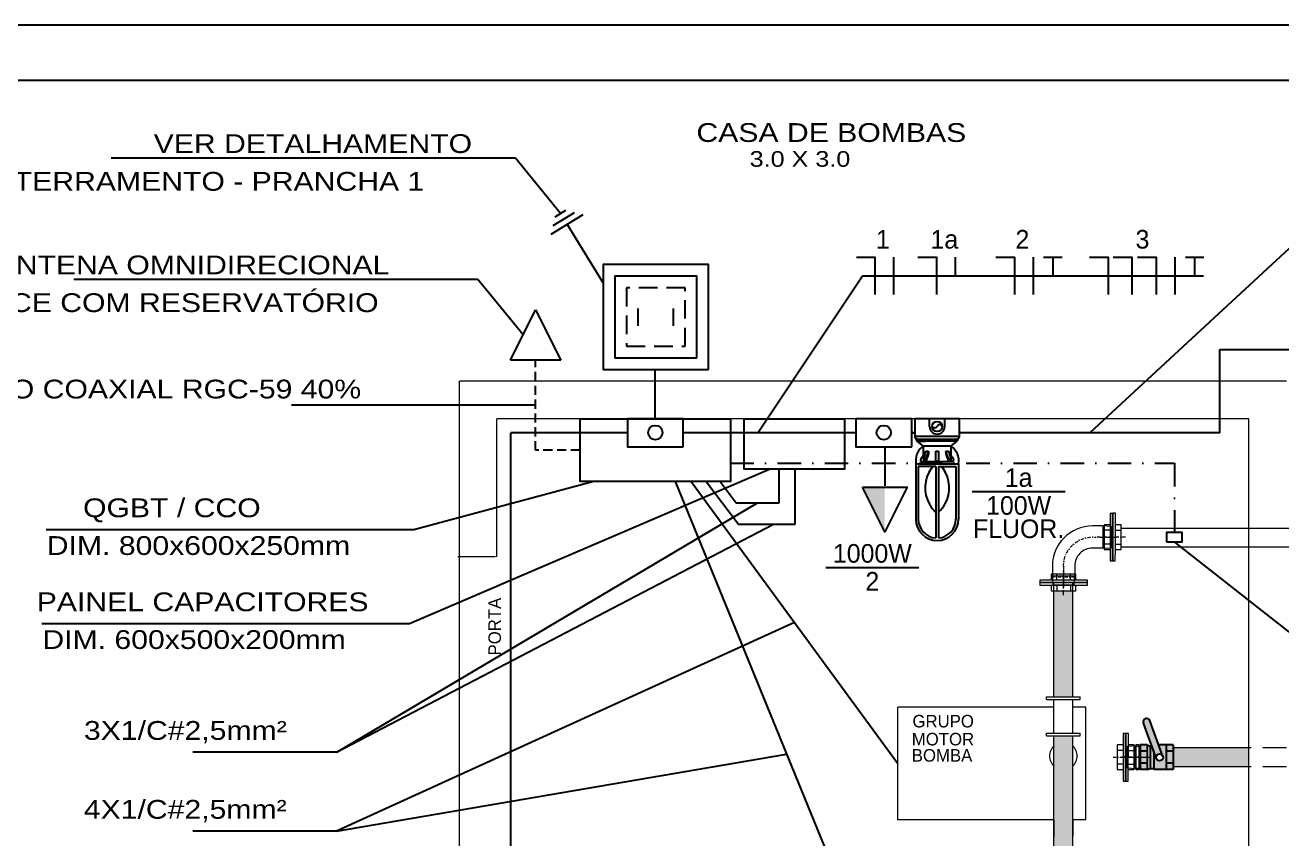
# Model space of a CAD drawing. Header units: millimetres. Extents: x 100 to 940, y 100 to 694.
# Drawn here: x 273.5 to 614.6, y 473.2 to 693.9 of the extents above; entities that cross this region are included whole.
import ezdxf
from ezdxf.enums import TextEntityAlignment as Align

# ---------------------------------------------------------------- set-up
doc = ezdxf.new("R2010")
doc.units = ezdxf.units.MM
for name, pattern in [('DASHDOT', [25.4, 12.7, -6.35, 0, -6.35]), ('DASHED', [0.75, 0.5, -0.25]), ('HIDDEN', [9.524999999999999, 6.35, -3.175])]:
    doc.linetypes.add(name, pattern=pattern)
for name, color, linetype, lineweight in [('BAR-EIXOS', 8, 'DASHDOT', 13), ('LINVISTA', 2, 'Continuous', 13), ('PAREDE', 2, 'Continuous', 13), ('PROJECAO', 13, 'HIDDEN', 13), ('REG120-160', 4, 'Continuous', 13), ('REG60-100', 7, 'Continuous', 13), ('tupy', 7, 'Continuous', 13)]:
    doc.layers.add(name, color=color, linetype=linetype, lineweight=lineweight)
for name, color, linetype in [('ELE', 7, 'Continuous'), ('ELETRICA', 5, 'Continuous'), ('TXT', 2, 'Continuous')]:
    doc.layers.add(name, color=color, linetype=linetype)
doc.styles.add('ACAD', font='ACADFON1.SHX')
doc.styles.add('REGUA100', font='ROMNS850', dxfattribs={"width": 1.2})
doc.styles.add('REGUA120', font='ROMNS850', dxfattribs={"width": 1.2})
doc.styles.add('REGUA80', font='ROMNS850')

# ---------------------------------------------------------------- blocks, each defined once
blk = doc.blocks.new('32110')
at = {"layer": 'tupy'}
for p, q in [((-49.3, 0), (49.3, 0)), ((-27.38888888888889, 0), (-27.38888888888889, 23.5)), ((27.38888888888889, 0), (27.38888888888889, 23.5))]:
    blk.add_line(p, q, dxfattribs=at)
at = {"layer": 'tupy', "color": 1, "linetype": 'DASHDOT'}
blk.add_line((0, 40.25), (0, -26.75), dxfattribs=at)
at = {"layer": 'tupy'}
blk.add_lwpolyline([(-49.3, 0), (-49.3, 23.5), (49.3, 23.5), (49.3, 0), (94.99999999999999, 0), (94.99999999999999, -10), (-95, -10), (-95, 0)], close=True, dxfattribs=at)
blk = doc.blocks.new('310')
at = {"layer": 'tupy'}
for points in [[(-243.65, -156.5), (-243.65, -115.57, -0.4142135623730948), (-83.63, 44.45000000000002), (-42.7, 44.45000000000002)], [(-154.75, -156.5), (-154.75, -115.57, -0.4142135623730958), (-83.63, -44.45000000000002), (-42.70000000000001, -44.45000000000002)]]:
    blk.add_lwpolyline(points, format="xyb", dxfattribs=at)
at = {"layer": 'tupy', "color": 1, "linetype": 'DASHDOT'}
blk.add_lwpolyline([(-199.2, -199.2), (-199.2, -115.57, -0.4142135623730948), (-83.63, 0), (0, 0)], format="xyb", dxfattribs=at)
at = {"layer": 'tupy'}
for points in [[(-9.200000000000003, 42.46299999999999), (-9.200000000000003, -42.46299999999999), (-42.7, -44.86816990291263), (-42.7, 44.86816990291263)], [(-156.737, -190), (-241.663, -190), (-244.0681699029126, -156.5), (-154.3318300970874, -156.5)]]:
    blk.add_lwpolyline(points, close=True, dxfattribs=at)
at = {"layer": 'tupy', "color": 6, "linetype": 'DASHDOT'}
for points in [[(-39, -44.60252427184466), (-39, 44.60252427184466)], [(-243.8025242718447, -160.2), (-154.5974757281554, -160.2)]]:
    blk.add_lwpolyline(points, dxfattribs=at)
blk = doc.blocks.new('POT')
at = {"layer": 'TXT', "color": 7}
blk.add_line((-0.5, 0.6000000000000001), (0.5, 0.6000000000000001), dxfattribs=at)
at = {"layer": 'TXT', "color": 3, "style": 'ACAD'}
for tag, p in [('CIRCUITO', (0, 0.7000000000000001)), ('POTENCIA', (0, 0.3)), ('LAMPADA', (0, 0))]:
    blk.add_attdef(tag, text='', height=0.2, dxfattribs=at).set_placement(p, align=Align.CENTER)

msp = doc.modelspace()

# ---------------------------------------------------------------- hatches: boundary and pattern name
at = {"layer": 'BAR-EIXOS'}
h = msp.add_hatch(color=0, dxfattribs=at)
h.set_gradient(color1=(0, 0, 15), one_color=1, tint=1, name='CYLINDER')
h.paths.add_polyline_path([(552.7176476912119, 540.4143863324265), (557.8181739837413, 540.4143863324265), (557.8181739837413, 511.6502615647576), (552.7176476912416, 511.6502615647576)])
h.paths.add_polyline_path([(556.9066256664483, 539.2975658719212), (556.9066256664483, 520.3527539282486), (553.0812309470483, 520.3527539282486), (553.0812309470483, 539.2975658719212)], flags=24)
h = msp.add_hatch(color=0, dxfattribs=at)
h.set_gradient(color1=(0, 0, 15), one_color=1, tint=1, name='CYLINDER')
h.paths.add_polyline_path([(552.7176476912416, 492.907804227851, 0.005129441925871597), (552.7743202055998, 492.8560585562894, -0.005129441927331818), (552.7176476912268, 492.9078042278659), (552.7176476912268, 501.1268786530909), (557.8181739837561, 501.1268786530909), (557.8181739837561, 498.3801510457174, 0.005129441925871597), (557.761501469398, 498.431896717279, -0.005129441925871597), (557.8181739837561, 498.3801510457174), (557.818173983771, 437.4811694196753), (552.7176476912416, 437.4811694196753)])
h.paths.add_polyline_path([(557.0639152907689, 466.9892144570163), (557.0639152907689, 448.0444025133438), (553.2385205713986, 448.0444025133438), (553.2385205713986, 466.9892144570163)], flags=24)
h = msp.add_hatch(color=0, dxfattribs=at)
h.set_gradient(color1=(0, 0, 15), rotation=90.00000000000003, one_color=1, tint=1, name='CYLINDER')
h.paths.add_polyline_path([(605.5931035904167, 497.8373972145811), (605.5931035904167, 492.7368709220493), (585.1100060656144, 492.7368709220493), (585.1100060655971, 497.8373972145959)])
at = {"layer": 'tupy'}
h = msp.add_hatch(color=1, dxfattribs=at)
h.set_gradient(color1=(0, 0, 255), one_color=1, tint=1, name='SPHERICAL')
h.paths.add_polyline_path([(577.0103238251097, 504.5918520492993, -0.9986783288312079), (578.7782129123751, 505.2367752440309, -1112.440647864112), (578.777043525771, 505.2399500079098, -0.001560197880161215), (578.7790658528055, 505.2344371298288), (582.2452495131121, 495.6936231558341, 0.793068486492871), (580.4610349299502, 495.2762448152384, 1), (582.3428861319554, 495.2762448152384, 0.115406363485799), (582.2452495131121, 495.6936231558341), (581.1538567267561, 498.6977269678642), (583.153446556967, 498.6977269678642), (583.153446556967, 498.1979848788842), (583.1252344845357, 498.1959593616634), (583.1252344845357, 492.4203954160567), (583.153446556967, 492.418369898836), (583.153446556967, 491.979036266727), (579.8376349112677, 491.979036266727), (579.8376349113272, 496.809561275243)])
h = msp.add_hatch(color=1, dxfattribs=at)
h.set_gradient(color1=(0, 0, 255), one_color=1, tint=1, name='SPHERICAL')
h.paths.add_polyline_path([(585.1100060656144, 493.7307029089184), (585.1100060656144, 491.979036266727), (583.153446556967, 491.979036266727), (583.153446556967, 493.7307029089184)])
h.paths.add_polyline_path([(585.1100060656144, 495.30817738887), (585.1100060656144, 493.7307029089184), (583.153446556967, 493.7307029089184), (583.153446556967, 495.30817738887)])
h.paths.add_polyline_path([(583.153446556967, 495.30817738887), (583.153446556967, 496.9782859782915), (585.1100060656144, 496.9782859782915), (585.1100060656144, 495.30817738887)])
h.paths.add_polyline_path([(583.153446556967, 496.9782859782915), (583.153446556967, 498.6977269678642), (585.1100060656144, 498.6977269678642), (585.1100060656144, 496.9782859782915)])
h.paths.add_polyline_path([(576.1517517974132, 498.6977269678642), (578.0095847095022, 498.6977269678642), (578.0095847095615, 496.9782859782915), (576.1517517974132, 496.9782859782915)])
h.paths.add_polyline_path([(576.1954667146267, 496.9782859782915), (578.0095847095615, 496.9782859782915), (578.0095847096259, 495.3281603671535), (576.1954667146267, 495.3281603671535)])
h.paths.add_polyline_path([(576.1954667146267, 495.3281603671535), (578.0095847096259, 495.3281603671535), (578.0095847096852, 493.7307029089184), (576.1954667146267, 493.7307029089184)])
h.paths.add_polyline_path([(576.1517517974132, 491.979036266727), (576.1517517974132, 493.7307029089184), (578.0095847096852, 493.7307029089184), (578.0095847097496, 491.979036266727)])
h = msp.add_hatch(color=1, dxfattribs=at)
h.set_gradient(color1=(0, 0, 255), one_color=1, tint=1, name='SPHERICAL')
h.paths.add_polyline_path([(579.8376349112677, 492.2758833764116), (578.8048625705069, 492.2811777638977), (578.8048625705069, 498.3108166796571), (579.2922278876923, 498.3108166796571), (579.8376349113272, 496.809561275243)])

# ---------------------------------------------------------------- linework, layer by layer
for p, q in [((406.5678826344393, 657.8248815725119), (296.8475954296682, 657.8248815725119)), ((418.8249237082757, 642.8039100597098), (406.5678826344393, 657.8248815725119)), ((620.193338630878, 636.6448216496166), (562.4133706258315, 583.279248904288)), ((396.4081978514603, 624.9044894236711), (286.6879106466893, 624.9044894236711)), ((408.6652389252969, 609.883517910869), (396.4081978514603, 624.9044894236711)), ((472.3555068582312, 583.3094665616476), (500.7251332206062, 625.9303053594587)), ((500.7251332206062, 625.9303053594587), (593.3444470827951, 625.9303053594587)), ((412.0655897869815, 590.8392731835445), (345.7779479800972, 590.8392731835445)), ((527.0835461135373, 587.0966073338008), (514.964695642474, 587.0966073338008)), ((514.964695642474, 587.0966073338008), (514.964695642474, 582.3248099608543)), ((518.9790648610021, 585.051551316859), (518.9790648610021, 587.0966073338008)), ((523.0691768950092, 585.051551316859), (523.0691768950092, 587.0966073338008)), ((527.0835461135373, 582.3248099608543), (527.0835461135373, 587.0966073338008)), ((527.0835461135373, 582.3248099608543), (514.964695642474, 582.3248099608543)), ((515.5706381659343, 581.0371820983308), (514.964695642474, 582.3248099608543)), ((517.274851513592, 579.6738114203285), (515.5706381659343, 581.0371820983308)), ((515.5706381659343, 581.0371820983308), (517.880794037176, 581.0371820983308)), ((515.6463809814134, 581.6431246219149), (526.4018607744742, 581.6431246219149)), ((526.4776035899533, 581.0371820983308), (517.848902325187, 581.0371820983308)), ((524.773390242543, 579.6738114203285), (526.4776035899533, 581.0371820983308)), ((526.4776035899533, 581.0371820983308), (527.0835461135373, 582.3248099608543)), ((506.809851741752, 579.5223257894944), (506.809851741752, 568.9183316272675)), ((524.773390242543, 579.6738114203285), (517.274851513592, 579.6738114203285)), ((517.274851513592, 576.9470700643238), (517.274851513592, 579.6738114203285)), ((517.274851513592, 576.2653847252608), (517.9565368524077, 578.3104407423261)), ((517.9565368524077, 576.2653847252608), (518.6382221915944, 578.3104407423261)), ((517.9565368524077, 578.3104407423261), (518.6382221915944, 578.3104407423261)), ((518.6382221915944, 577.6287554032631), (517.9565368524077, 575.5836993863214)), ((518.6382221915944, 578.3104407423261), (518.6382221915944, 577.6287554032631)), ((520.683278208536, 575.5836993863214), (520.683278208536, 578.3104407423261)), ((520.683278208536, 578.3104407423261), (521.3649635474753, 578.3104407423261)), ((521.3649635474753, 578.3104407423261), (521.3649635474753, 575.5836993863214)), ((524.0917049034801, 576.2653847252608), (523.4100195645408, 578.3104407423261)), ((523.4100195645408, 578.3104407423261), (523.4100195645408, 577.6287554032631)), ((523.4100195645408, 578.3104407423261), (524.0917049034801, 578.3104407423261)), ((523.4100195645408, 577.6287554032631), (524.0917049034801, 575.5836993863214)), ((524.0917049034801, 578.3104407423261), (524.773390242543, 576.2653847252608)), ((524.773390242543, 579.6738114203285), (524.773390242543, 576.9470700643238)), ((475.7513897567356, 573.4952038870625), (377.8334747482148, 531.47277288451)), ((515.2297954966502, 575.5836993863214), (515.2297954966502, 574.9020140473821)), ((515.2297954966502, 574.9020140473821), (515.2297954966502, 559.9049365893561)), ((515.2297954966502, 574.9020140473821), (526.8184462594847, 574.9020140473821)), ((515.9114808354659, 574.2203287083191), (515.9114808354659, 559.9049365893561)), ((520.683278208536, 574.2203287083191), (515.9114808354659, 574.2203287083191)), ((516.593166174529, 575.5836993863214), (525.4550755814823, 575.5836993863214)), ((517.274851513592, 576.2653847252608), (517.274851513592, 575.5836993863214)), ((517.9565368524077, 576.2653847252608), (517.274851513592, 576.2653847252608)), ((517.274851513592, 575.5836993863214), (517.9565368524077, 575.5836993863214)), ((517.9565368524077, 575.5836993863214), (517.9565368524077, 576.2653847252608)), ((521.3649635474753, 575.5836993863214), (520.683278208536, 575.5836993863214)), ((520.683278208536, 574.2203287083191), (520.683278208536, 554.8036706211919)), ((521.3649635474753, 574.2203287083191), (521.3649635474753, 554.8036706211919)), ((521.3649635474753, 574.2203287083191), (526.1367609204217, 574.2203287083191)), ((524.0917049034801, 576.2653847252608), (524.773390242543, 576.2653847252608)), ((524.0917049034801, 575.5836993863214), (524.0917049034801, 576.2653847252608)), ((524.773390242543, 575.5836993863214), (524.0917049034801, 575.5836993863214)), ((524.773390242543, 576.2653847252608), (524.773390242543, 575.5836993863214)), ((526.1367609204217, 574.2203287083191), (526.1367609204217, 559.9049365893561)), ((526.8184462594847, 574.9020140473821), (526.8184462594847, 559.9049365893561)), ((427.8490891210501, 570.0948530253779), (379.0245259317538, 556.9816222296948)), ((358.1444702212175, 496.7018185790045), (472.3087155560998, 564.3166412992327)), ((379.0245259317538, 556.9816222296948), (279.2351312783413, 556.9816222296948)), ((358.0454877025458, 496.7018185790045), (476.6484597900086, 558.5384295730876)), ((585.4046991835821, 553.6573442043899), (624.4621806638444, 522.9325678587719)), ((377.8334747482148, 531.47277288451), (278.0440800948021, 531.47277288451)), ((482.3358308553105, 531.8409058314267), (358.0172539621219, 475.2901724206741)), ((582.3009559453718, 495.5402888956054), (578.7790658528055, 505.2344371298288)), ((580.5322139176117, 494.8977038150758), (577.0103238251097, 504.5918520492993)), ((578.0095847097496, 498.6977269678642), (576.1517517974132, 498.6977269678642)), ((576.1517517974132, 498.6977269678642), (576.1517517974132, 491.979036266727)), ((578.0095847095022, 498.6977269678642), (578.0095847097496, 491.979036266727)), ((578.0095847097496, 498.6977269678642), (578.8089590775406, 498.3221606234512)), ((578.8008001907568, 498.3108166796571), (579.2922278877071, 498.3108166796571)), ((578.8048625705069, 498.3240852663679), (578.8048625705069, 492.2795002240192)), ((585.1100060656144, 498.6977269678642), (581.1538567267858, 498.6977269678642)), ((583.153446556967, 498.6977269678642), (583.153446556967, 491.979036266727)), ((585.1100060656144, 498.6977269678642), (585.1100060656144, 491.979036266727)), ((358.1444702212175, 496.7018185790045), (319.0553057376015, 496.7018185790045)), ((358.0172539621219, 475.2901724206741), (480.175761864247, 496.1372217837363)), ((578.0095847097496, 496.9782859782915), (576.1517517974132, 496.9782859782915)), ((579.8376349113272, 496.809561275441), (579.8376349112677, 491.979036266727)), ((585.1100060656144, 496.9782859782915), (583.153446556967, 496.9782859782915)), ((578.0095847097496, 493.7307029089184), (576.1517517974132, 493.7307029089184)), ((578.0478655337114, 491.979036266727), (576.1517517974132, 491.979036266727)), ((578.023764605659, 491.9694702316658), (578.8090351191585, 492.2811563738159)), ((578.8090351191585, 492.2811563738159), (579.8376349112677, 492.2758833764116)), ((585.1100060656144, 491.979036266727), (579.8376349112677, 491.979036266727)), ((585.1100060656144, 493.7307029089184), (583.153446556967, 493.7307029089184)), ((358.1162364807936, 475.2901724206741), (319.0270719971776, 475.2901724206741))]:
    msp.add_line(p, q)
at = {"color": 4}
for p, q in [((405.2648880636124, 603.0828161874999), (412.0655897869815, 616.6842196342382)), ((412.0655897869815, 616.6842196342382), (418.8662915103506, 603.0828161874999)), ((412.0655897869815, 603.0828161874999), (405.2648880636124, 603.0828161874999)), ((418.8662915103506, 603.0828161874999), (412.0655897869815, 603.0828161874999))]:
    msp.add_line(p, q, dxfattribs=at)
at = {"color": 5}
for p, q in [((597.7431951381255, 583.279248904288), (597.7431951381255, 605.9253312795603)), ((597.7431951381255, 605.9253312795603), (677.2567465746312, 605.9253312795603)), ((444.5346906469811, 587.0966073338008), (444.5345211230522, 600.4649782437043)), ((436.9604091026129, 583.3094665616476), (405.3591926614964, 583.3094665616476)), ((405.3591926614964, 430.6030517716847), (405.3591926614964, 583.3094665616476)), ((498.9634059487352, 583.3094665616476), (452.1089721913493, 583.3094665616476)), ((514.1119690374717, 583.3094665616476), (514.964695642474, 583.3094665616476)), ((514.9646956424738, 583.279248904288), (514.1119690374717, 583.279248904288)), ((597.7431951381255, 583.279248904288), (527.0835461135373, 583.279248904288)), ((478.1800834090797, 564.3166412992327), (478.1800834090797, 573.4952038870625)), ((482.5225941134253, 558.5384295730876), (482.5225941134253, 573.4952038870625)), ((458.3218992491405, 570.0948530253779), (467.0756085203967, 558.5384295730876)), ((462.1003699396481, 570.0948530253779), (466.4373477031201, 564.3166412992327)), ((466.4373477031201, 564.3166412992327), (478.1800834090797, 564.3166412992327)), ((467.0756085203967, 558.5384295730876), (482.5225941134253, 558.5384295730876))]:
    msp.add_line(p, q, dxfattribs=at)
at = {"color": 4, "linetype": 'DASHED', "ltscale": 5}
for p, q in [((412.0655897869815, 578.5957301795893), (412.0655897869815, 603.0828161874999)), ((424.1325854768738, 578.5957301795893), (412.0655897869815, 578.5957301795893))]:
    msp.add_line(p, q, dxfattribs=at)
at = {"color": 2, "linetype": 'DASHDOT', "ltscale": 0.5}
for p, q in [((464.9367958170885, 575.1214471919682), (585.4046991835821, 575.1214471919682)), ((585.4046991835821, 575.1214471919682), (585.4046991835821, 556.3776248937376))]:
    msp.add_line(p, q, dxfattribs=at)
at = {"color": 5, "ltscale": 5}
for p, q in [((449.9682442652377, 570.0948530253779), (510.3832794632564, 422.1795905420947)), ((454.2883822473644, 570.0948530253779), (510.3832794632564, 493.5869586374754))]:
    msp.add_line(p, q, dxfattribs=at)
for points in [[(100, 100), (940.0000000000001, 100), (940.0000000000001, 693.939393939394), (100, 693.939393939394)], [(150.0000000000001, 679), (925.0000000000001, 679), (925.0000000000001, 115), (150.0000000000001, 115)], [(424.1325854768738, 587.0966073338008), (464.9367958170885, 587.0966073338008), (464.9367958170885, 570.0948530253779), (424.1325854768738, 570.0948530253779)], [(468.6734950046594, 587.0966073338008), (495.8763018981359, 587.0966073338008), (495.8763018981359, 573.4952038870625), (468.6734950046594, 573.4952038870625)]]:
    msp.add_lwpolyline(points, close=True)
msp.add_lwpolyline([(500.7504265064059, 568.6065397546528), (512.8692769773454, 568.6065397546528), (506.809851741752, 556.4876892835894), (500.7504265064059, 568.6065397546528)])
at = {"color": 2}
msp.add_lwpolyline([(583.3644886665713, 553.6573442043899), (583.3644886665713, 556.3776248937376), (587.4449097005928, 556.3776248937376), (587.4449097005928, 553.6573442043899)], close=True, dxfattribs=at)
for centre, radius in [((521.0241208780676, 585.051551316859), 1.363370677992414), ((581.4019605309528, 495.2762448152384), 0.9409256010026125)]:
    msp.add_circle(centre, radius)
for centre, radius, start, end in [((521.0241208780676, 585.051551316859), 2.045056016988621, 180, 0), ((520.3424355388809, 585.5639752798719), 0.8528031539161176, 216.9322433420775, 323.0677566579224), ((521.7058062170067, 584.8332514104253), 0.7157861066960072, 17.75691524125553, 162.2430847587445), ((515.6463809814134, 582.3248099608543), 0.6816853389962071, 180, 270), ((526.4018607744742, 582.3248099608543), 0.6816853389962071, 270, 0), ((519.6607502000652, 575.924542055853), 4.44404470157513, 122.4711922908361, 184.3987053550228), ((517.6156941831234, 575.924542055853), 1.077839159385888, 108.434948822852, 198.434948822859), ((522.2170702213041, 575.7541207210872), 4.679609730371636, 349.5085229876462, 56.88865803956058), ((524.4325475730116, 575.924542055853), 1.077839159385684, 341.5650511771411, 71.56505117714799), ((526.8660088123493, 568.4024448694094), 9.099433989973045, 144.7687138301417, 208.9705095437191), ((518.9016034217802, 574.7151411873964), 1.188949910662915, 296.5650511772163, 335.4066001078003), ((523.155319937088, 574.7151411873964), 1.188949910662448, 204.5933998921998, 243.4349488230172), ((515.1909145467664, 568.4024448694094), 9.099433989971857, 331.0294904562797, 35.23128616985829), ((526.8660088123493, 568.4024448694094), 9.099433989972027, 208.9705095437191, 227.1982896009282), ((517.8485638884895, 566.7040472674613), 5.955017005148427, 306.936853476038, 332.9408363024504), ((521.0241208780676, 559.9049365893561), 5.79432538146771, 180, 0), ((521.0241208780676, 559.9049365893561), 5.112640042471256, 180, 266.1774462706769), ((521.028461679558, 562.8797265530311), 1.063429128834083, 223.4125593960923, 239.9999999998945), ((521.028461679558, 562.8797265530311), 1.063429128834083, 288.4472193482571, 316.5874406039077), ((521.0241208780676, 559.9049365893561), 5.112640042471493, 273.8225537293231, 0), ((577.8946948389279, 504.9131445895962), 0.9409256010026122, 19.96611476779233, 199.9661147677923)]:
    msp.add_arc(centre, radius, start, end)
for points in [[(506.809851741752, 568.6065397546528), (506.809851741752, 556.4876892835894), (500.7504265064059, 568.6065397546528), (506.809851741752, 568.6065397546528)], [(506.809851741752, 568.6065397546528), (506.809851741752, 556.4876892835894), (500.7504265064059, 568.6065397546528)], [(500.7504265064059, 568.1609034728492), (506.809851741752, 568.1609034728492), (506.809851741752, 568.1609034728492)], [(506.809851741752, 568.6065397546528), (506.809851741752, 568.6065397546528), (506.809851741752, 568.6065397546528), (506.809851741752, 556.4876892835894)]]:
    msp.add_solid(points)
at = {"layer": 'ELE', "color": 7}
for points in [[(416.2680982586012, 637.2325190249793), (424.9511406056893, 642.5866061964641)], [(416.8229241210987, 639.5720406113462), (422.6116190191986, 643.1414320590853)], [(417.3777499837198, 641.9115621977132), (420.2720974328316, 643.6962579217064)], [(430.4254459136751, 623.9906516411635), (420.6096194322071, 639.9095626107218)], [(499.0961598130567, 630.9798263891612), (504.1456808426355, 630.9798263891612), (504.1456808426355, 620.8807843298798)], [(509.1952018722143, 630.9798263891612), (509.1952018722143, 625.9303053594587)], [(515.792258084161, 630.9798263891612), (520.8417791137399, 630.9798263891612), (520.8417791137399, 620.8807843298798)], [(525.8913001433186, 630.9798263891612), (525.8913001433186, 625.9303053594587)], [(536.9766935161937, 630.9798263890992), (542.0262145457725, 630.9798263890992), (542.0262145457725, 620.880784329818)], [(547.0757355753512, 630.9798263890992), (547.0757355753512, 625.9303053593968)], [(549.9236928493139, 630.9798263890992), (554.9732138790164, 630.9798263890992)], [(552.4484533641652, 630.9798263890992), (552.4484533641652, 625.9303053593968)], [(562.393741570285, 630.9798263890377), (567.4432625998638, 630.9798263890377), (567.4432625998638, 620.8807843297564)], [(568.8315931826758, 630.9798263890374), (573.8811142122546, 630.9798263890374), (573.8811142122546, 620.8807843297561)], [(575.4357760836933, 630.9798263890374), (580.485297113272, 630.9798263890374), (580.485297113272, 620.8807843297561)], [(585.5348181428509, 630.9798263890374), (585.5348181428509, 625.930305359335)], [(588.3827754168134, 630.9798263890374), (593.4322964465159, 630.9798263890374)], [(590.9075359316646, 630.9798263890374), (590.9075359316646, 625.930305359335)], [(509.1952018722143, 625.9303053594587), (509.1952018722143, 620.8807843297561)], [(547.0757355753512, 625.9303053593968), (547.0757355753512, 620.8807843296943)], [(585.5348181428509, 625.930305359335), (585.5348181428509, 620.8807843296324)]]:
    msp.add_lwpolyline(points, dxfattribs=at)
at = {"layer": 'ELE', "color": 3}
for points in [[(452.1089721913493, 579.5223257894944), (452.1089721913493, 587.0966073338008), (436.9604091026129, 587.0966073338008), (436.9604091026129, 579.5223257894944)], [(514.1119690374717, 579.5223257894944), (514.1119690374717, 587.0966073338008), (498.9634059487352, 587.0966073338008), (498.9634059487352, 579.5223257894944)]]:
    msp.add_lwpolyline(points, close=True, dxfattribs=at)
at = {"layer": 'ELE', "color": 7}
for centre in [(444.534690647043, 583.3979241403412), (506.5376874931653, 583.3979241403412)]:
    msp.add_circle(centre, 1.937521907417421, dxfattribs=at)
at = {"layer": 'ELETRICA', "color": 140}
msp.add_lwpolyline([(458.9316256233791, 600.4651608129745), (458.9312641409893, 628.9710421809067), (430.4253827620474, 628.9706806983932), (430.4257442444373, 600.4647993307084), (458.9316256233791, 600.4651608129745)], dxfattribs=at)
at = {"layer": 'ELETRICA', "color": 7}
msp.add_lwpolyline([(455.7642653185385, 603.6324408012329), (455.7639841655961, 625.8036818649327), (433.5927430963296, 625.803400712114), (433.593024249272, 603.6321596484141)], close=True, dxfattribs=at)
at = {"layer": 'ELETRICA', "color": 7, "linetype": 'DASHED', "ltscale": 10}
msp.add_lwpolyline([(452.5969049841327, 606.7997207877594), (452.5967041606377, 622.6363215472269), (436.7601034011702, 622.6361207236083), (436.7603042246652, 606.7995199641407)], close=True, dxfattribs=at)
at = {"layer": 'ELETRICA', "color": 5}
for points in [[(439.9275541060808, 612.3423703942947), (439.9274938589951, 617.0933506229019)], [(449.429514555873, 612.3424908884658), (449.4294543087873, 617.093471117073)]]:
    msp.add_lwpolyline(points, dxfattribs=at)
at = {"layer": 'LINVISTA', "color": 3}
for p, q in [((570.9907210445975, 557.4913091667081), (643.9801194760535, 557.4913091667081)), ((570.9815247086902, 552.3907828741616), (643.9801194760535, 552.3907828741616)), ((552.7176476912268, 511.6502615647576), (552.7176476912268, 542.6926214096948)), ((557.8181739837561, 511.6502615647576), (557.8181739837561, 542.6926214096948)), ((550.6774371742185, 511.6502615647576), (559.8583845007669, 511.6502615647576)), ((550.6774371742185, 510.9671403863473), (550.6774371742185, 511.6502615647576)), ((552.8876652343134, 511.6502615647576), (557.5554195989943, 511.6502615647576)), ((559.8583845007669, 510.9671403863473), (559.8583845007669, 511.6502615647576)), ((550.6774371742185, 510.9671403863473), (559.8583845007669, 510.9671403863473)), ((552.7176476912268, 501.8099998314813), (552.7176476912268, 510.9671403863473)), ((557.8181739837561, 501.8099998314813), (557.8181739837561, 510.9671403863473)), ((550.6774371742185, 501.1268786530909), (550.6774371742185, 501.8099998314813)), ((550.6774371742185, 501.8099998314813), (559.8583845007669, 501.8099998314813)), ((552.8876652343134, 501.8099998314813), (557.5554195989943, 501.8099998314813)), ((559.8583845007669, 501.1268786530909), (559.8583845007669, 501.8099998314813)), ((550.6774371742185, 501.1268786530909), (559.8583845007669, 501.1268786530909)), ((552.7176476912268, 436.6236679786052), (552.7176476912268, 501.1268786530909)), ((557.8181739837561, 436.6236679786052), (557.8181739837561, 501.1268786530909)), ((561.3885423885249, 493.7642779441971), (561.3885423885249, 496.8099901924331)), ((605.5931035904167, 497.8373972145811), (585.1100060655971, 497.8373972145811)), ((605.5931035904167, 492.7368709220493), (585.1100060655971, 492.7368709220493)), ((552.7176476912268, 478.2853797598999), (552.7176476912268, 473.7154748147734)), ((557.8181739837561, 478.2853797598999), (557.8181739837561, 474.0054379993534))]:
    msp.add_line(p, q, dxfattribs=at)
at = {"layer": 'LINVISTA', "color": 6}
for p, q in [((510.3832794632564, 478.2853797598999), (510.3832794632564, 508.888537515051)), ((552.7176476912268, 508.888537515051), (510.3832794632564, 508.888537515051)), ((561.3885423885249, 478.2853797598999), (561.3885423885249, 508.888537515051)), ((552.7176476912268, 478.2853797598999), (510.3832794632564, 478.2853797598999))]:
    msp.add_line(p, q, dxfattribs=at)
at = {"layer": 'LINVISTA'}
for p, q in [((561.3885423885249, 508.888537515051), (557.8181739837561, 508.888537515051)), ((561.3885423885249, 478.2853797598999), (557.8181739837561, 478.2853797598999))]:
    msp.add_line(p, q, dxfattribs=at)
at = {"layer": 'LINVISTA', "color": 3}
for start, end in [(131.810314895774, 228.189685104226), (311.810314895774, 48.18968510422596)]:
    msp.add_arc((555.2679108375002, 495.6439776367843), 3.740385947853042, start, end, dxfattribs=at)
at = {"layer": 'PAREDE', "color": 6}
for p, q in [((615.7941561754753, 597.2976599188594), (391.3709993042969, 597.2976599188594)), ((391.3709993042969, 417.0790642495729), (391.3709993042969, 597.2976599188594)), ((605.5931035904167, 587.0966073338008), (401.5720518893432, 587.0966073338008)), ((401.5720518893432, 549.6927478552756), (401.5720518893432, 587.0966073338008)), ((605.5931035904167, 383.0755556327273), (605.5931035904167, 587.0966073338008)), ((401.1476573356247, 549.6927478552756), (390.9466047505636, 549.6927478552756))]:
    msp.add_line(p, q, dxfattribs=at)
at = {"layer": 'PROJECAO'}
for p, q in [((615.7941561754753, 497.8373972145811), (605.5931035904167, 497.8373972145811)), ((615.7941561754753, 492.7368709220493), (605.5931035904167, 492.7368709220493))]:
    msp.add_line(p, q, dxfattribs=at)
at = {"layer": 'tupy', "color": 1}
for p, q in [((574.8557284750727, 498.3510722831958), (575.9438407508454, 498.3510722831958)), ((576.1517517974727, 498.3645835652608), (575.9438407508454, 498.3795107709948)), ((575.9438407508454, 498.3795107709948), (575.9438407508454, 492.276809963322)), ((578.2220758281434, 498.2159423399618), (578.0095847095022, 498.2311983770713)), ((578.2220758281434, 492.44037839436), (578.2220758281434, 498.2159423399618)), ((583.1534465570264, 498.1979848788842), (583.1252344845357, 498.1959593616634)), ((574.8557284750727, 492.305248451121), (575.9438407508454, 492.305248451121)), ((575.9438407508454, 492.276809963322), (576.1517517974727, 492.2917371690461)), ((578.0095847096852, 492.4251223572603), (578.2220758281434, 492.44037839436)), ((583.1252344845357, 492.4203954160567), (583.1534465570264, 492.4183698988211))]:
    msp.add_line(p, q, dxfattribs=at)
at = {"layer": 'tupy', "color": 1, "linetype": 'DASHDOT'}
msp.add_line((571.9518288391963, 495.3281603671535), (578.8477403867219, 495.3281603671535), dxfattribs=at)
at = {"layer": 'tupy', "color": 1}
for points in [[(572.5774933977748, 498.2159423399618), (572.5774933977748, 492.44037839436), (574.8557284750727, 492.276809963322), (574.8557284750727, 498.3795107709948)], [(575.0370805210662, 491.9278095054689), (575.0370805210662, 498.7285112288479), (575.7624887049163, 498.7285112288479), (575.7624887049163, 491.9278095054689)]]:
    msp.add_lwpolyline(points, close=True, dxfattribs=at)
at = {"layer": 'tupy', "color": 6, "linetype": 'DASHDOT'}
for points in [[(574.6041025113558, 492.2948757303328), (574.6041025113558, 498.3614450039839)], [(576.1954667146267, 498.3614450039839), (576.1954667146267, 492.2948757303328)]]:
    msp.add_lwpolyline(points, dxfattribs=at)

# ---------------------------------------------------------------- block references
at = {"layer": 'ELE'}
ref = msp.add_blockref('POT', (543.1302676352478, 552.2549122295585), dxfattribs=dict(at, xscale=25.24760514801774, yscale=25.24760514801774, zscale=25.24760514801774))
ref.add_attrib('CIRCUITO', '1a', dxfattribs={"layer": 'TXT', "color": 3, "height": 5.049521029601569, "style": 'ACAD'}).set_placement((543.1302676352478, 568.6658555757824), align=Align.CENTER)
ref.add_attrib('POTENCIA', '100W', dxfattribs={"layer": 'TXT', "color": 3, "height": 5.049521029601569, "style": 'ACAD'}).set_placement((543.1302676352478, 561.0915740314761), align=Align.CENTER)
ref.add_attrib('LAMPADA', 'FLUOR.', dxfattribs={"layer": 'TXT', "color": 3, "height": 5.049521029601569, "style": 'ACAD'}).set_placement((543.1302676352478, 554.779672744286), align=Align.CENTER)
ref = msp.add_blockref('POT', (503.436584485531, 561.9751385818731), dxfattribs=dict(at, xscale=-25.24760514801774, yscale=25.24760514801774, zscale=25.24760514800784, rotation=180))
ref.add_attrib('CIRCUITO', '2', dxfattribs={"layer": 'TXT', "color": 3, "height": 5.049521029601569, "style": 'ACAD'}).set_placement((503.436584485531, 540.5146742061942), align=Align.CENTER)
ref.add_attrib('POTENCIA', '1000W', dxfattribs={"layer": 'TXT', "color": 3, "height": 5.049521029601569, "style": 'ACAD'}).set_placement((503.436584485531, 548.0889557503767), align=Align.CENTER)
at = {"layer": 'tupy', "yscale": 0.06800701723208301, "zscale": 0.06800701723369117}
for name, p, xscale, rotation in [('32110', (567.9504056984898, 555.0200190120639), -0.06800701724754601, 90), ('32110', (569.3881020924753, 555.0224199079832), -0.06800701725871708, 269.8966948440658), ('310', (555.3200539732641, 541.4917113553782), -0.06800701724754601, 90), ('32110', (555.335468811172, 542.0125512373727), -0.06800701723208301, 180), ('32110', (571.4941135470034, 495.3114467100316), -0.06800701723208301, 90), ('32110', (572.9056106734757, 495.3026666800286), -0.0680070172355226, 269.8966948440305)]:
    msp.add_blockref(name, p, dxfattribs=dict(at, xscale=xscale, rotation=rotation))
at = {"layer": 'tupy', "xscale": -0.06800701723208301, "yscale": 0.06800701723208301, "zscale": 0.06800701723369117}
msp.add_blockref('32110', (555.3354688111398, 543.3726915820465), dxfattribs=at)

# ---------------------------------------------------------------- texts
at = {"layer": 'REG120-160', "color": 2, "style": 'REGUA120', "width": 1.2}
for s, p in [('CASA DE BOMBAS', (455.6914115343567, 662.2492957327757)), ('VER DETALHAMENTO', (308.3985633840587, 659.2502220066513)), ('DE ATERRAMENTO - PRANCHA 1', (251.3273577403733, 649.0109500457978)), ('ANTENA OMNIDIRECIONAL', (265.507721920469, 626.3298298578104)), ('RÁDIO ENLACE COM RESERVATÓRIO', (219.824942254225, 616.090557896957)), ('CABO COAXIAL RGC-59 40%%%', (252.8096991222095, 592.6479119562212)), ('QGBT / CCO', (289.2372030875994, 560.4288017039739)), ('DIM. 800x600x250mm', (279.3923660760628, 550.1895297431207)), ('PAINEL CAPACITORES', (276.6627572838961, 534.9199523587891)), ('DIM. 600x500x200mm', (278.2013148925238, 524.6806803979358)), ('3X1/C#2,5mm²', (289.4735629653435, 500.0249423294408)), ('4X1/C#2,5mm²', (289.4453292249196, 478.6132961711107))]:
    msp.add_text(s, height=5.100526292526838, dxfattribs=at).set_placement(p)
at = {"layer": 'REG60-100', "style": 'REGUA100', "width": 1.2}
msp.add_text('3.0 X 3.0', height=4.250438577105697, dxfattribs=at).set_placement((470.1426401520093, 655.5101616109168))
at = {"layer": 'REG60-100', "style": 'REGUA80'}
msp.add_text('PORTA', height=3.400350861684558, rotation=90, dxfattribs=at).set_placement((402.6428036730531, 522.9193836602284))
for s, p in [('GRUPO', (514.3216270387841, 503.3934029626)), ('MOTOR', (514.1371690114652, 498.5175137117765)), ('BOMBA', (514.1371690114652, 494.1132497385566))]:
    msp.add_text(s, height=3.400350861684558, dxfattribs=at).set_placement(p)
at = {"layer": 'TXT', "style": 'ACAD'}
for s, p in [('1', (506.2883895923418, 633.3120674251251)), ('1a', (522.9844878634462, 633.3120674251251)), ('2', (544.1689232954789, 633.3120674250632)), ('3', (576.7502087646646, 633.3120674250014))]:
    msp.add_text(s, height=5.049521029601569, dxfattribs=at).set_placement(p, align=Align.CENTER)

doc.saveas('drawing.dxf')
